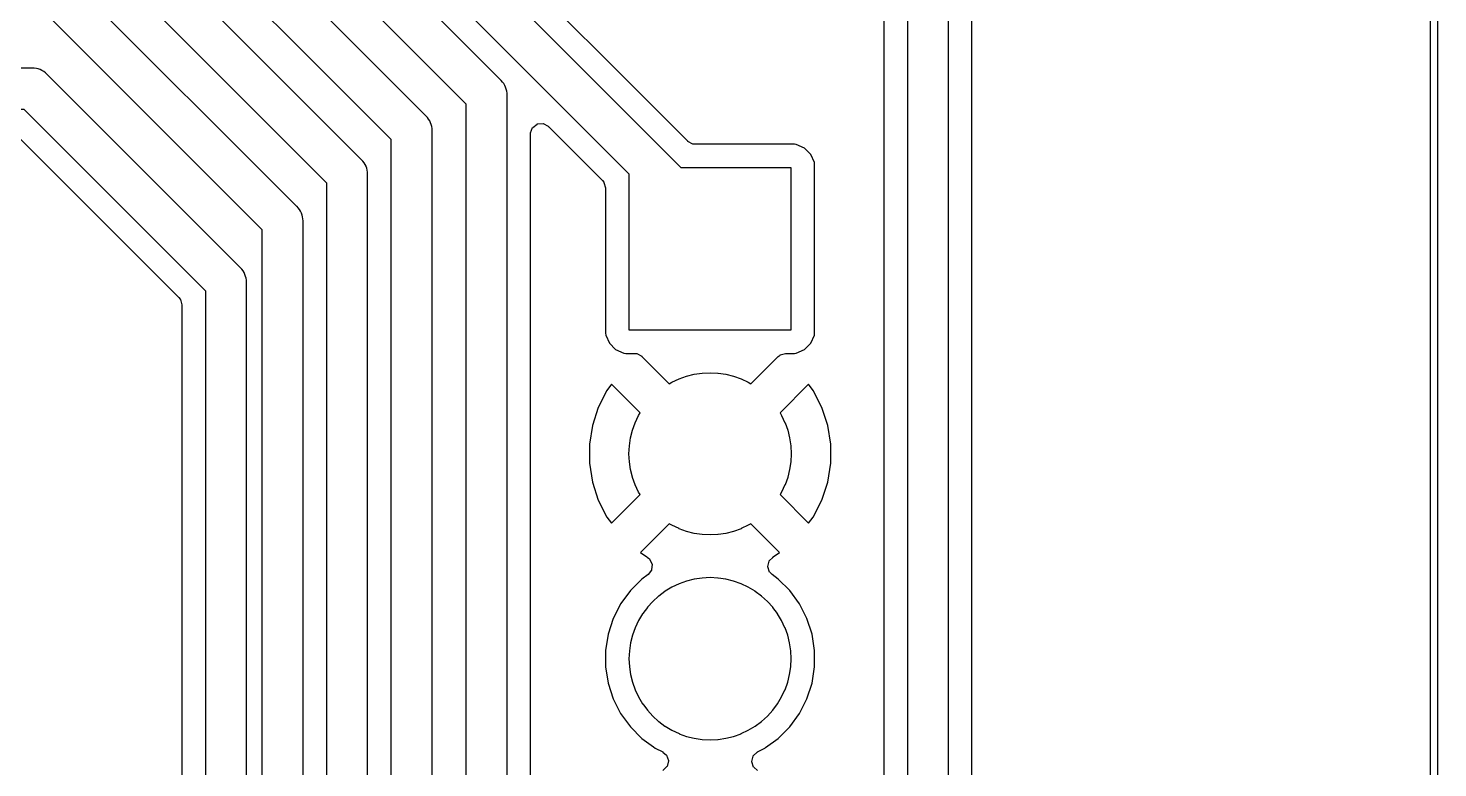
# Model space of a CAD drawing. Header units: metres. Extents: x 92.3 to 181.5, y -134.8 to -50.6.
# Drawn here: x 164 to 181.47, y -78.92 to -69.75 of the extents above; entities that cross this region are included whole.
import ezdxf

# ---------------------------------------------------------------- set-up
doc = ezdxf.new("R2010")
doc.units = ezdxf.units.M

msp = doc.modelspace()

# ---------------------------------------------------------------- linework, layer by layer
for points in [[(181.379, -134.55), (181.379, -50.8)], [(181.469, -134.674), (181.469, -50.676)], [(175.696, -113.772), (175.696, -63.578)], [(174.895, -63.756), (174.895, -113.594)], [(175.405, -113.7), (175.405, -63.65)], [(174.604, -63.929), (174.604, -113.421)], [(170.226, -83.951), (170.226, -71.058), (170.226, -71.058), (170.226, -71.049), (170.226, -71.049), (170.226, -71.049), (170.226, -71.049), (170.226, -71.049), (170.226, -71.049), (170.226, -71.049), (170.226, -71.049), (170.226, -71.048), (170.226, -71.048), (170.226, -71.048), (170.226, -71.048), (170.226, -71.048), (170.226, -71.048), (170.251, -70.982), (170.251, -70.982), (170.251, -70.982), (170.251, -70.982), (170.251, -70.982), (170.251, -70.982), (170.251, -70.982), (170.251, -70.982), (170.251, -70.981), (170.251, -70.981), (170.251, -70.981), (170.251, -70.981), (170.251, -70.981), (170.251, -70.981), (170.251, -70.981), (170.252, -70.981), (170.252, -70.981), (170.252, -70.981), (170.252, -70.98), (170.252, -70.98), (170.252, -70.98), (170.252, -70.98), (170.252, -70.98), (170.252, -70.98), (170.308, -70.938), (170.308, -70.938), (170.308, -70.938), (170.308, -70.938), (170.309, -70.938), (170.309, -70.938), (170.309, -70.938), (170.309, -70.938), (170.309, -70.938), (170.309, -70.938), (170.309, -70.938), (170.309, -70.938), (170.309, -70.937), (170.31, -70.937), (170.31, -70.937), (170.31, -70.937), (170.31, -70.937), (170.31, -70.937), (170.31, -70.937), (170.31, -70.937), (170.31, -70.937), (170.311, -70.937), (170.311, -70.937), (170.311, -70.937), (170.381, -70.932), (170.381, -70.932), (170.381, -70.932), (170.381, -70.932), (170.381, -70.932), (170.381, -70.932), (170.381, -70.932), (170.381, -70.932), (170.381, -70.932), (170.382, -70.932), (170.382, -70.932), (170.382, -70.932), (170.382, -70.932), (170.382, -70.932), (170.382, -70.932), (170.382, -70.932), (170.382, -70.932), (170.383, -70.933), (170.383, -70.933), (170.383, -70.933), (170.383, -70.933), (170.383, -70.933), (170.383, -70.933), (170.383, -70.933), (170.445, -70.966), (170.445, -70.966), (170.445, -70.966), (170.445, -70.966), (170.445, -70.967), (170.445, -70.967), (170.445, -70.967), (170.445, -70.967), (170.445, -70.967), (170.445, -70.967), (170.446, -70.967), (170.446, -70.967), (170.446, -70.967), (171.117, -71.638), (171.117, -71.638), (171.117, -71.638), (171.117, -71.638), (171.117, -71.639), (171.134, -71.659), (171.134, -71.659), (171.134, -71.659), (171.134, -71.66), (171.134, -71.66), (171.134, -71.66), (171.134, -71.66), (171.134, -71.66), (171.134, -71.66), (171.134, -71.66), (171.134, -71.66), (171.134, -71.66), (171.134, -71.66), (171.134, -71.661), (171.135, -71.661), (171.135, -71.661), (171.135, -71.661), (171.154, -71.728), (171.154, -71.728), (171.154, -71.728), (171.154, -71.728), (171.154, -71.728), (171.154, -71.729), (171.154, -71.729), (171.154, -71.729), (171.154, -71.729), (171.154, -71.729), (171.154, -71.729), (171.154, -71.729), (171.154, -71.729), (171.154, -73.53), (171.157, -73.554), (171.202, -73.655), (171.28, -73.733), (171.381, -73.778), (171.405, -73.781), (171.513, -73.781), (171.513, -73.781), (171.513, -73.781), (171.513, -73.781), (171.513, -73.781), (171.54, -73.783), (171.54, -73.783), (171.54, -73.783), (171.54, -73.783), (171.54, -73.783), (171.54, -73.783), (171.54, -73.783), (171.54, -73.784), (171.541, -73.784), (171.541, -73.784), (171.541, -73.784), (171.541, -73.784), (171.541, -73.784), (171.541, -73.784), (171.541, -73.784), (171.541, -73.784), (171.541, -73.784), (171.603, -73.817), (171.603, -73.817), (171.603, -73.818), (171.603, -73.818), (171.603, -73.818), (171.603, -73.818), (171.603, -73.818), (171.603, -73.818), (171.604, -73.818), (171.604, -73.818), (171.604, -73.818), (171.604, -73.818), (171.604, -73.818), (171.944, -74.158), (171.976, -74.139), (171.976, -74.139), (171.976, -74.139), (171.976, -74.139), (171.976, -74.139), (172.065, -74.097), (172.065, -74.097), (172.065, -74.097), (172.066, -74.096), (172.066, -74.096), (172.158, -74.063), (172.158, -74.063), (172.158, -74.063), (172.158, -74.063), (172.159, -74.063), (172.254, -74.039), (172.254, -74.039), (172.254, -74.039), (172.254, -74.039), (172.254, -74.039), (172.351, -74.025), (172.351, -74.025), (172.351, -74.025), (172.352, -74.025), (172.352, -74.025), (172.45, -74.02), (172.45, -74.02), (172.45, -74.02), (172.45, -74.02), (172.45, -74.02), (172.548, -74.025), (172.548, -74.025), (172.549, -74.025), (172.549, -74.025), (172.549, -74.025), (172.646, -74.039), (172.646, -74.039), (172.646, -74.039), (172.646, -74.039), (172.646, -74.039), (172.741, -74.063), (172.742, -74.063), (172.742, -74.063), (172.742, -74.063), (172.742, -74.063), (172.834, -74.096), (172.834, -74.096), (172.835, -74.097), (172.835, -74.097), (172.835, -74.097), (172.924, -74.139), (172.924, -74.139), (172.924, -74.139), (172.924, -74.139), (172.924, -74.139), (172.956, -74.158), (173.296, -73.818), (173.296, -73.818), (173.296, -73.818), (173.296, -73.818), (173.296, -73.818), (173.317, -73.801), (173.317, -73.801), (173.317, -73.801), (173.317, -73.801), (173.318, -73.801), (173.318, -73.801), (173.318, -73.801), (173.318, -73.801), (173.318, -73.801), (173.318, -73.801), (173.318, -73.801), (173.318, -73.801), (173.318, -73.801), (173.319, -73.801), (173.319, -73.8), (173.319, -73.8), (173.319, -73.8), (173.386, -73.781), (173.386, -73.781), (173.386, -73.781), (173.386, -73.781), (173.386, -73.781), (173.386, -73.781), (173.387, -73.781), (173.387, -73.781), (173.387, -73.781), (173.387, -73.781), (173.387, -73.781), (173.387, -73.781), (173.387, -73.781), (173.495, -73.781), (173.519, -73.778), (173.62, -73.733), (173.698, -73.655), (173.743, -73.554), (173.746, -73.53), (173.746, -71.44), (173.743, -71.416), (173.698, -71.315), (173.62, -71.237), (173.519, -71.192), (173.495, -71.189), (172.264, -71.189), (172.264, -71.189), (172.264, -71.189), (172.264, -71.189), (172.264, -71.189), (172.237, -71.187), (172.237, -71.187), (172.237, -71.187), (172.237, -71.187), (172.237, -71.187), (172.237, -71.187), (172.237, -71.187), (172.237, -71.186), (172.237, -71.186), (172.236, -71.186), (172.236, -71.186), (172.236, -71.186), (172.236, -71.186), (172.236, -71.186), (172.236, -71.186), (172.236, -71.186), (172.236, -71.186), (172.174, -71.153), (172.174, -71.153), (172.174, -71.152), (172.174, -71.152), (172.174, -71.152), (172.174, -71.152), (172.174, -71.152), (172.174, -71.152), (172.174, -71.152), (172.173, -71.152), (172.173, -71.152), (172.173, -71.152), (172.173, -71.152), (167.111, -66.089)], [(166.67, -66.781), (171.445, -71.556), (171.445, -73.485), (171.445, -73.485), (171.445, -73.485), (171.445, -73.485), (171.445, -73.485), (171.445, -73.486), (171.445, -73.486), (171.445, -73.486), (171.445, -73.486), (171.445, -73.486), (171.445, -73.486), (171.445, -73.486), (171.445, -73.486), (171.445, -73.487), (171.445, -73.487), (171.445, -73.487), (171.445, -73.487), (171.445, -73.487), (171.445, -73.487), (171.446, -73.487), (171.446, -73.487), (171.446, -73.487), (171.446, -73.488), (171.446, -73.488), (171.446, -73.488), (171.446, -73.488), (171.446, -73.488), (171.446, -73.488), (171.446, -73.488), (171.446, -73.488), (171.446, -73.488), (171.446, -73.488), (171.446, -73.489), (171.447, -73.489), (171.447, -73.489), (171.447, -73.489), (171.447, -73.489), (171.447, -73.489), (171.447, -73.489), (171.447, -73.489), (171.447, -73.489), (171.447, -73.489), (171.447, -73.489), (171.448, -73.489), (171.448, -73.489), (171.448, -73.489), (171.448, -73.49), (171.448, -73.49), (171.448, -73.49), (171.448, -73.49), (171.448, -73.49), (171.448, -73.49), (171.449, -73.49), (171.449, -73.49), (171.449, -73.49), (171.449, -73.49), (171.449, -73.49), (171.449, -73.49), (171.449, -73.49), (171.449, -73.49), (171.45, -73.49), (171.45, -73.49), (171.45, -73.49), (171.45, -73.49), (171.45, -73.49), (173.45, -73.49), (173.45, -73.49), (173.45, -73.49), (173.45, -73.49), (173.45, -73.49), (173.451, -73.49), (173.451, -73.49), (173.451, -73.49), (173.451, -73.49), (173.451, -73.49), (173.451, -73.49), (173.451, -73.49), (173.451, -73.49), (173.452, -73.49), (173.452, -73.49), (173.452, -73.49), (173.452, -73.49), (173.452, -73.49), (173.452, -73.49), (173.452, -73.489), (173.452, -73.489), (173.452, -73.489), (173.453, -73.489), (173.453, -73.489), (173.453, -73.489), (173.453, -73.489), (173.453, -73.489), (173.453, -73.489), (173.453, -73.489), (173.453, -73.489), (173.453, -73.489), (173.453, -73.489), (173.454, -73.489), (173.454, -73.488), (173.454, -73.488), (173.454, -73.488), (173.454, -73.488), (173.454, -73.488), (173.454, -73.488), (173.454, -73.488), (173.454, -73.488), (173.454, -73.488), (173.454, -73.488), (173.454, -73.487), (173.454, -73.487), (173.454, -73.487), (173.455, -73.487), (173.455, -73.487), (173.455, -73.487), (173.455, -73.487), (173.455, -73.487), (173.455, -73.487), (173.455, -73.486), (173.455, -73.486), (173.455, -73.486), (173.455, -73.486), (173.455, -73.486), (173.455, -73.486), (173.455, -73.486), (173.455, -73.486), (173.455, -73.485), (173.455, -73.485), (173.455, -73.485), (173.455, -73.485), (173.455, -73.485), (173.455, -71.485), (173.455, -71.485), (173.455, -71.485), (173.455, -71.485), (173.455, -71.485), (173.455, -71.484), (173.455, -71.484), (173.455, -71.484), (173.455, -71.484), (173.455, -71.484), (173.455, -71.484), (173.455, -71.484), (173.455, -71.484), (173.455, -71.483), (173.455, -71.483), (173.455, -71.483), (173.455, -71.483), (173.455, -71.483), (173.455, -71.483), (173.454, -71.483), (173.454, -71.483), (173.454, -71.483), (173.454, -71.482), (173.454, -71.482), (173.454, -71.482), (173.454, -71.482), (173.454, -71.482), (173.454, -71.482), (173.454, -71.482), (173.454, -71.482), (173.454, -71.482), (173.454, -71.482), (173.454, -71.481), (173.453, -71.481), (173.453, -71.481), (173.453, -71.481), (173.453, -71.481), (173.453, -71.481), (173.453, -71.481), (173.453, -71.481), (173.453, -71.481), (173.453, -71.481), (173.453, -71.481), (173.452, -71.481), (173.452, -71.481), (173.452, -71.481), (173.452, -71.48), (173.452, -71.48), (173.452, -71.48), (173.452, -71.48), (173.452, -71.48), (173.452, -71.48), (173.451, -71.48), (173.451, -71.48), (173.451, -71.48), (173.451, -71.48), (173.451, -71.48), (173.451, -71.48), (173.451, -71.48), (173.451, -71.48), (173.45, -71.48), (173.45, -71.48), (173.45, -71.48), (173.45, -71.48), (173.45, -71.48), (172.091, -71.48), (166.956, -66.346)], [(169.935, -84.124), (169.935, -70.58), (169.935, -70.58), (169.935, -70.58), (169.934, -70.555), (169.934, -70.555), (169.934, -70.555), (169.934, -70.555), (169.934, -70.555), (169.93, -70.53), (169.93, -70.53), (169.93, -70.53), (169.93, -70.53), (169.93, -70.53), (169.924, -70.506), (169.924, -70.506), (169.924, -70.506), (169.924, -70.506), (169.924, -70.506), (169.916, -70.483), (169.916, -70.482), (169.916, -70.482), (169.916, -70.482), (169.916, -70.482), (169.905, -70.46), (169.905, -70.46), (169.905, -70.46), (169.905, -70.46), (169.905, -70.46), (169.892, -70.438), (169.892, -70.438), (169.892, -70.438), (169.892, -70.438), (169.892, -70.438), (169.892, -70.438), (169.892, -70.438), (169.892, -70.438), (169.892, -70.438), (169.877, -70.418), (169.877, -70.418), (169.877, -70.418), (169.877, -70.418), (169.877, -70.418), (169.861, -70.4), (169.86, -70.4), (169.86, -70.4), (166.58, -67.12)], [(166.294, -67.555), (169.425, -70.686), (169.425, -84.23)], [(169.005, -85.603), (169.005, -71.02), (169.005, -71.02), (169.005, -71.02), (169.004, -70.995), (169.004, -70.995), (169.004, -70.995), (169.004, -70.995), (169.004, -70.995), (169, -70.97), (169, -70.97), (169, -70.97), (169, -70.97), (169, -70.97), (168.994, -70.946), (168.994, -70.946), (168.994, -70.946), (168.994, -70.946), (168.994, -70.946), (168.986, -70.923), (168.986, -70.922), (168.986, -70.922), (168.986, -70.922), (168.986, -70.922), (168.975, -70.9), (168.975, -70.9), (168.975, -70.9), (168.975, -70.9), (168.975, -70.9), (168.962, -70.878), (168.962, -70.878), (168.962, -70.878), (168.962, -70.878), (168.962, -70.878), (168.962, -70.878), (168.962, -70.878), (168.962, -70.878), (168.962, -70.878), (168.947, -70.858), (168.947, -70.858), (168.947, -70.858), (168.947, -70.858), (168.947, -70.858), (168.931, -70.84), (168.93, -70.84), (168.93, -70.84), (165.91, -67.82)], [(165.624, -68.255), (168.495, -71.126), (168.495, -85.709)], [(168.205, -86.594), (168.205, -71.56), (168.205, -71.56), (168.205, -71.56), (168.204, -71.535), (168.204, -71.535), (168.204, -71.535), (168.204, -71.535), (168.204, -71.535), (168.2, -71.51), (168.2, -71.51), (168.2, -71.51), (168.2, -71.51), (168.2, -71.51), (168.194, -71.486), (168.194, -71.486), (168.194, -71.486), (168.194, -71.486), (168.194, -71.486), (168.186, -71.463), (168.186, -71.462), (168.186, -71.462), (168.186, -71.462), (168.186, -71.462), (168.175, -71.44), (168.175, -71.44), (168.175, -71.44), (168.175, -71.44), (168.175, -71.44), (168.162, -71.418), (168.162, -71.418), (168.162, -71.418), (168.162, -71.418), (168.162, -71.418), (168.162, -71.418), (168.162, -71.418), (168.162, -71.418), (168.162, -71.418), (168.147, -71.398), (168.147, -71.398), (168.147, -71.398), (168.147, -71.398), (168.147, -71.398), (168.131, -71.38), (168.13, -71.38), (168.13, -71.38), (165.27, -68.52)], [(164.984, -68.955), (167.695, -71.666), (167.695, -86.7)], [(167.405, -87.544), (167.405, -72.14), (167.405, -72.14), (167.405, -72.14), (167.404, -72.115), (167.404, -72.115), (167.404, -72.115), (167.404, -72.115), (167.404, -72.115), (167.4, -72.09), (167.4, -72.09), (167.4, -72.09), (167.4, -72.09), (167.4, -72.09), (167.394, -72.066), (167.394, -72.066), (167.394, -72.066), (167.394, -72.066), (167.394, -72.066), (167.386, -72.043), (167.386, -72.042), (167.386, -72.042), (167.386, -72.042), (167.386, -72.042), (167.375, -72.02), (167.375, -72.02), (167.375, -72.02), (167.375, -72.02), (167.375, -72.02), (167.362, -71.998), (167.362, -71.998), (167.362, -71.998), (167.362, -71.998), (167.362, -71.998), (167.362, -71.998), (167.362, -71.998), (167.362, -71.998), (167.362, -71.998), (167.347, -71.978), (167.347, -71.978), (167.347, -71.978), (167.347, -71.978), (167.347, -71.978), (167.331, -71.96), (167.33, -71.96), (167.33, -71.96), (164.59, -69.22)], [(164.304, -69.655), (166.895, -72.246), (166.895, -87.65)], [(166.705, -104.294), (166.705, -72.9), (166.705, -72.9), (166.705, -72.9), (166.704, -72.875), (166.704, -72.875), (166.704, -72.875), (166.704, -72.875), (166.704, -72.875), (166.7, -72.85), (166.7, -72.85), (166.7, -72.85), (166.7, -72.85), (166.7, -72.85), (166.694, -72.826), (166.694, -72.826), (166.694, -72.826), (166.694, -72.826), (166.694, -72.826), (166.686, -72.803), (166.686, -72.802), (166.686, -72.802), (166.686, -72.802), (166.686, -72.802), (166.675, -72.78), (166.675, -72.78), (166.675, -72.78), (166.675, -72.78), (166.675, -72.78), (166.662, -72.758), (166.662, -72.758), (166.662, -72.758), (166.662, -72.758), (166.662, -72.758), (166.647, -72.738), (166.647, -72.738), (166.647, -72.738), (166.647, -72.738), (166.647, -72.738), (166.631, -72.72), (166.63, -72.72), (166.63, -72.72), (164.23, -70.32), (164.23, -70.32), (164.23, -70.319), (164.212, -70.303), (164.212, -70.303), (164.212, -70.303), (164.212, -70.303), (164.212, -70.303), (164.192, -70.288), (164.192, -70.288), (164.192, -70.288), (164.192, -70.288), (164.192, -70.288), (164.17, -70.275), (164.17, -70.275), (164.17, -70.275), (164.17, -70.275), (164.17, -70.275), (164.148, -70.264), (164.148, -70.264), (164.148, -70.264), (164.148, -70.264), (164.147, -70.264), (164.124, -70.256), (164.124, -70.256), (164.124, -70.256), (164.124, -70.256), (164.124, -70.256), (164.1, -70.25), (164.1, -70.25), (164.1, -70.25), (164.1, -70.25), (164.1, -70.25), (164.075, -70.246), (164.075, -70.246), (164.075, -70.246), (164.075, -70.246), (164.075, -70.246), (164.05, -70.245), (164.05, -70.245), (164.05, -70.245), (147.35, -70.245)], [(147.456, -70.755), (163.944, -70.755), (166.195, -73.006), (166.195, -104.4)], [(163.862, -71.083), (165.867, -73.088), (165.867, -73.088), (165.867, -73.088), (165.867, -73.088), (165.867, -73.089), (165.884, -73.109), (165.884, -73.109), (165.884, -73.109), (165.884, -73.11), (165.884, -73.11), (165.884, -73.11), (165.884, -73.11), (165.884, -73.11), (165.884, -73.11), (165.884, -73.11), (165.884, -73.11), (165.884, -73.11), (165.884, -73.11), (165.884, -73.111), (165.885, -73.111), (165.885, -73.111), (165.885, -73.111), (165.904, -73.178), (165.904, -73.178), (165.904, -73.178), (165.904, -73.178), (165.904, -73.178), (165.904, -73.179), (165.904, -73.179), (165.904, -73.179), (165.904, -73.179), (165.904, -73.179), (165.904, -73.179), (165.904, -73.179), (165.904, -73.179), (165.904, -104.472)], [(171.228, -75.886), (171.583, -75.531), (171.564, -75.499), (171.564, -75.499), (171.564, -75.499), (171.564, -75.499), (171.564, -75.499), (171.522, -75.41), (171.522, -75.41), (171.522, -75.41), (171.521, -75.409), (171.521, -75.409), (171.521, -75.409), (171.488, -75.317), (171.488, -75.317), (171.488, -75.317), (171.488, -75.317), (171.488, -75.316), (171.464, -75.221), (171.464, -75.221), (171.464, -75.221), (171.464, -75.221), (171.464, -75.221), (171.45, -75.124), (171.45, -75.124), (171.45, -75.124), (171.45, -75.123), (171.45, -75.123), (171.445, -75.025), (171.445, -75.025), (171.445, -75.025), (171.445, -75.025), (171.445, -75.025), (171.45, -74.927), (171.45, -74.927), (171.45, -74.926), (171.45, -74.926), (171.45, -74.926), (171.464, -74.829), (171.464, -74.829), (171.464, -74.829), (171.464, -74.829), (171.464, -74.829), (171.488, -74.734), (171.488, -74.733), (171.488, -74.733), (171.488, -74.733), (171.488, -74.733), (171.521, -74.641), (171.521, -74.641), (171.522, -74.64), (171.522, -74.64), (171.522, -74.64), (171.564, -74.551), (171.564, -74.551), (171.564, -74.551), (171.564, -74.551), (171.564, -74.551), (171.583, -74.519), (171.228, -74.164), (171.171, -74.241), (171.065, -74.451), (170.992, -74.675), (170.955, -74.907), (170.955, -75.143), (170.992, -75.375), (171.065, -75.599), (171.171, -75.809), (171.228, -75.886)], [(173.412, -75.317), (173.412, -75.317), (173.379, -75.409), (173.379, -75.409), (173.378, -75.41), (173.378, -75.41), (173.378, -75.41), (173.336, -75.499), (173.336, -75.499), (173.336, -75.499), (173.336, -75.499), (173.336, -75.499), (173.317, -75.531), (173.672, -75.886), (173.729, -75.809), (173.835, -75.599), (173.908, -75.375), (173.945, -75.143), (173.945, -74.907), (173.908, -74.675), (173.835, -74.451), (173.729, -74.241), (173.672, -74.164), (173.317, -74.519), (173.336, -74.551), (173.336, -74.551), (173.336, -74.551), (173.336, -74.551), (173.336, -74.551), (173.378, -74.64), (173.378, -74.64), (173.378, -74.64), (173.379, -74.641), (173.379, -74.641), (173.412, -74.733), (173.412, -74.733), (173.412, -74.733), (173.412, -74.733), (173.412, -74.734), (173.436, -74.829), (173.436, -74.829), (173.436, -74.829), (173.436, -74.829), (173.436, -74.829), (173.45, -74.926), (173.45, -74.926), (173.45, -74.926), (173.45, -74.927), (173.45, -74.927), (173.455, -75.025), (173.455, -75.025), (173.455, -75.025), (173.455, -75.025), (173.455, -75.025), (173.45, -75.123), (173.45, -75.123), (173.45, -75.124), (173.45, -75.124), (173.45, -75.124), (173.436, -75.221), (173.436, -75.221), (173.436, -75.221), (173.436, -75.221), (173.436, -75.221), (173.412, -75.316), (173.412, -75.317), (173.412, -75.317), (173.412, -75.317), (173.412, -75.317), (173.412, -75.317)], [(173.036, -78.949), (172.991, -78.91), (172.991, -78.91), (172.99, -78.91), (172.99, -78.91), (172.99, -78.91), (172.99, -78.91), (172.99, -78.91), (172.99, -78.91), (172.99, -78.91), (172.99, -78.909), (172.99, -78.909), (172.99, -78.909), (172.99, -78.909), (172.99, -78.909), (172.99, -78.909), (172.989, -78.909), (172.989, -78.909), (172.989, -78.909), (172.989, -78.909), (172.989, -78.908), (172.989, -78.908), (172.989, -78.908), (172.989, -78.908), (172.967, -78.842), (172.967, -78.842), (172.967, -78.842), (172.966, -78.842), (172.966, -78.841), (172.966, -78.841), (172.966, -78.841), (172.966, -78.841), (172.966, -78.841), (172.966, -78.841), (172.966, -78.841), (172.966, -78.841), (172.966, -78.84), (172.966, -78.84), (172.966, -78.84), (172.966, -78.84), (172.966, -78.84), (172.966, -78.84), (172.966, -78.84), (172.966, -78.84), (172.966, -78.839), (172.966, -78.839), (172.966, -78.839), (172.966, -78.839), (172.983, -78.771), (172.983, -78.771), (172.983, -78.771), (172.983, -78.771), (172.983, -78.771), (172.983, -78.771), (172.984, -78.771), (172.984, -78.77), (172.984, -78.77), (172.984, -78.77), (172.984, -78.77), (172.984, -78.77), (172.984, -78.77), (172.984, -78.77), (172.984, -78.77), (172.984, -78.77), (172.984, -78.77), (172.984, -78.769), (172.984, -78.769), (172.984, -78.769), (172.984, -78.769), (172.985, -78.769), (172.985, -78.769), (172.985, -78.769), (173.035, -78.721), (173.036, -78.721), (173.036, -78.721), (173.036, -78.721), (173.036, -78.721), (173.036, -78.72), (173.036, -78.72), (173.036, -78.72), (173.036, -78.72), (173.036, -78.72), (173.036, -78.72), (173.037, -78.72), (173.037, -78.72), (173.038, -78.719), (173.129, -78.673), (173.139, -78.666), (173.294, -78.553), (173.438, -78.409), (173.558, -78.244), (173.651, -78.062), (173.714, -77.868), (173.746, -77.667), (173.746, -77.463), (173.714, -77.262), (173.651, -77.068), (173.558, -76.886), (173.438, -76.721), (173.294, -76.577), (173.218, -76.522), (173.218, -76.522), (173.218, -76.522), (173.218, -76.522), (173.218, -76.522), (173.218, -76.522), (173.218, -76.521), (173.218, -76.521), (173.189, -76.492), (173.189, -76.492), (173.189, -76.492), (173.189, -76.492), (173.189, -76.492), (173.189, -76.492), (173.189, -76.492), (173.189, -76.492), (173.189, -76.492), (173.189, -76.492), (173.188, -76.491), (173.188, -76.491), (173.188, -76.491), (173.188, -76.491), (173.188, -76.491), (173.188, -76.491), (173.188, -76.491), (173.188, -76.491), (173.188, -76.491), (173.166, -76.424), (173.166, -76.424), (173.165, -76.424), (173.165, -76.424), (173.165, -76.424), (173.165, -76.424), (173.165, -76.424), (173.165, -76.424), (173.165, -76.423), (173.165, -76.423), (173.165, -76.423), (173.165, -76.423), (173.165, -76.423), (173.165, -76.423), (173.165, -76.423), (173.165, -76.423), (173.165, -76.422), (173.165, -76.422), (173.165, -76.422), (173.165, -76.422), (173.165, -76.422), (173.165, -76.422), (173.165, -76.422), (173.165, -76.422), (173.182, -76.354), (173.182, -76.354), (173.182, -76.354), (173.182, -76.353), (173.182, -76.353), (173.182, -76.353), (173.182, -76.353), (173.182, -76.353), (173.183, -76.353), (173.183, -76.353), (173.183, -76.353), (173.183, -76.353), (173.183, -76.352), (173.183, -76.352), (173.183, -76.352), (173.183, -76.352), (173.183, -76.352), (173.183, -76.352), (173.183, -76.352), (173.183, -76.352), (173.183, -76.352), (173.183, -76.352), (173.184, -76.351), (173.184, -76.351), (173.227, -76.31), (173.227, -76.31), (173.227, -76.31), (173.227, -76.31), (173.227, -76.31), (173.227, -76.31), (173.227, -76.31), (173.227, -76.31), (173.227, -76.31), (173.227, -76.309), (173.227, -76.309), (173.227, -76.309), (173.227, -76.309), (173.227, -76.309), (173.227, -76.309), (173.227, -76.309), (173.227, -76.309), (173.227, -76.308), (173.227, -76.308), (173.228, -76.308), (173.228, -76.308), (173.228, -76.308), (173.228, -76.308), (173.228, -76.308), (173.228, -76.308), (173.228, -76.308), (173.228, -76.308), (173.228, -76.307), (173.228, -76.307), (173.228, -76.307), (173.228, -76.307), (173.228, -76.307), (173.228, -76.307), (173.229, -76.307), (173.229, -76.307), (173.229, -76.307), (173.229, -76.307), (173.229, -76.307), (173.229, -76.306), (173.229, -76.306), (173.229, -76.306), (173.229, -76.306), (173.229, -76.306), (173.233, -76.304), (173.311, -76.247), (172.956, -75.892), (172.924, -75.911), (172.924, -75.911), (172.924, -75.911), (172.924, -75.911), (172.924, -75.911), (172.835, -75.953), (172.835, -75.953), (172.835, -75.953), (172.834, -75.954), (172.834, -75.954), (172.834, -75.954), (172.742, -75.987), (172.742, -75.987), (172.742, -75.987), (172.742, -75.987), (172.741, -75.987), (172.646, -76.011), (172.646, -76.011), (172.646, -76.011), (172.646, -76.011), (172.646, -76.011), (172.549, -76.025), (172.549, -76.025), (172.549, -76.025), (172.548, -76.025), (172.548, -76.025), (172.45, -76.03), (172.45, -76.03), (172.45, -76.03), (172.45, -76.03), (172.45, -76.03), (172.352, -76.025), (172.352, -76.025), (172.351, -76.025), (172.351, -76.025), (172.351, -76.025), (172.254, -76.011), (172.254, -76.011), (172.254, -76.011), (172.254, -76.011), (172.254, -76.011), (172.159, -75.987), (172.158, -75.987), (172.158, -75.987), (172.158, -75.987), (172.158, -75.987), (172.158, -75.987), (172.158, -75.987), (172.066, -75.954), (172.066, -75.954), (172.065, -75.953), (172.065, -75.953), (172.065, -75.953), (171.976, -75.911), (171.976, -75.911), (171.976, -75.911), (171.976, -75.911), (171.976, -75.911), (171.944, -75.892), (171.589, -76.247), (171.667, -76.304), (171.671, -76.306), (171.671, -76.306), (171.671, -76.306), (171.671, -76.306), (171.671, -76.306), (171.671, -76.307), (171.671, -76.307), (171.671, -76.307), (171.671, -76.307), (171.671, -76.307), (171.672, -76.307), (171.672, -76.307), (171.672, -76.307), (171.672, -76.307), (171.672, -76.307), (171.672, -76.307), (171.672, -76.308), (171.672, -76.308), (171.672, -76.308), (171.672, -76.308), (171.672, -76.308), (171.672, -76.308), (171.672, -76.308), (171.672, -76.308), (171.673, -76.308), (171.673, -76.308), (171.673, -76.309), (171.698, -76.327), (171.698, -76.327), (171.698, -76.327), (171.698, -76.327), (171.698, -76.327), (171.698, -76.327), (171.698, -76.328), (171.698, -76.328), (171.698, -76.328), (171.699, -76.328), (171.699, -76.328), (171.699, -76.328), (171.699, -76.328), (171.699, -76.328), (171.699, -76.328), (171.699, -76.328), (171.699, -76.329), (171.699, -76.329), (171.699, -76.329), (171.732, -76.391), (171.732, -76.391), (171.732, -76.391), (171.732, -76.391), (171.732, -76.391), (171.732, -76.391), (171.732, -76.391), (171.732, -76.391), (171.732, -76.391), (171.732, -76.392), (171.732, -76.392), (171.732, -76.392), (171.732, -76.392), (171.732, -76.392), (171.732, -76.392), (171.732, -76.392), (171.732, -76.392), (171.732, -76.393), (171.732, -76.393), (171.732, -76.393), (171.732, -76.393), (171.732, -76.393), (171.732, -76.393), (171.732, -76.393), (171.726, -76.463), (171.726, -76.463), (171.726, -76.463), (171.726, -76.463), (171.726, -76.463), (171.726, -76.464), (171.726, -76.464), (171.726, -76.464), (171.726, -76.464), (171.726, -76.464), (171.726, -76.464), (171.726, -76.464), (171.726, -76.464), (171.726, -76.465), (171.726, -76.465), (171.726, -76.465), (171.726, -76.465), (171.726, -76.465), (171.726, -76.465), (171.726, -76.465), (171.726, -76.465), (171.725, -76.465), (171.725, -76.465), (171.725, -76.466), (171.683, -76.521), (171.683, -76.521), (171.683, -76.521), (171.682, -76.521), (171.682, -76.521), (171.682, -76.521), (171.682, -76.521), (171.682, -76.522), (171.682, -76.522), (171.682, -76.522), (171.682, -76.522), (171.682, -76.522), (171.682, -76.522), (171.606, -76.577), (171.462, -76.721), (171.393, -76.816), (171.342, -76.886), (171.321, -76.928), (171.249, -77.068), (171.186, -77.262), (171.154, -77.463), (171.154, -77.667), (171.186, -77.868), (171.249, -78.062), (171.342, -78.244), (171.402, -78.327), (171.462, -78.409), (171.606, -78.553), (171.75, -78.658), (171.771, -78.673), (171.863, -78.72), (171.863, -78.72), (171.864, -78.72), (171.864, -78.72), (171.864, -78.72), (171.864, -78.72), (171.864, -78.72), (171.864, -78.721), (171.864, -78.721), (171.864, -78.721), (171.864, -78.721), (171.909, -78.76), (171.909, -78.76), (171.91, -78.76), (171.91, -78.76), (171.91, -78.76), (171.91, -78.76), (171.91, -78.76), (171.91, -78.76), (171.91, -78.76), (171.91, -78.761), (171.91, -78.761), (171.91, -78.761), (171.91, -78.761), (171.91, -78.761), (171.91, -78.761), (171.911, -78.761), (171.911, -78.761), (171.911, -78.761), (171.911, -78.761), (171.911, -78.762), (171.911, -78.762), (171.911, -78.762), (171.911, -78.762), (171.933, -78.828), (171.933, -78.828), (171.933, -78.828), (171.934, -78.828), (171.934, -78.829), (171.934, -78.829), (171.934, -78.829), (171.934, -78.829), (171.934, -78.829), (171.934, -78.829), (171.934, -78.829), (171.934, -78.829), (171.934, -78.83), (171.934, -78.83), (171.934, -78.83), (171.934, -78.83), (171.934, -78.83), (171.934, -78.83), (171.934, -78.83), (171.934, -78.83), (171.934, -78.831), (171.934, -78.831), (171.934, -78.831), (171.934, -78.831), (171.917, -78.899), (171.917, -78.899), (171.917, -78.899), (171.917, -78.899), (171.917, -78.899), (171.917, -78.899), (171.916, -78.899), (171.916, -78.9), (171.916, -78.9), (171.916, -78.9), (171.916, -78.9), (171.916, -78.9), (171.916, -78.9), (171.916, -78.9), (171.916, -78.9), (171.916, -78.9), (171.916, -78.9), (171.916, -78.901), (171.916, -78.901), (171.916, -78.901), (171.916, -78.901), (171.915, -78.901), (171.915, -78.901), (171.915, -78.901), (171.865, -78.949)], [(171.521, -77.949), (171.521, -77.949), (171.522, -77.95), (171.522, -77.95), (171.522, -77.95), (171.564, -78.039), (171.564, -78.039), (171.564, -78.039), (171.564, -78.039), (171.564, -78.039), (171.614, -78.123), (171.614, -78.123), (171.614, -78.123), (171.614, -78.123), (171.615, -78.124), (171.673, -78.202), (171.673, -78.202), (171.673, -78.203), (171.673, -78.203), (171.673, -78.203), (171.739, -78.275), (171.739, -78.276), (171.739, -78.276), (171.739, -78.276), (171.74, -78.276), (171.812, -78.342), (171.812, -78.342), (171.812, -78.342), (171.813, -78.342), (171.813, -78.342), (171.891, -78.4), (171.892, -78.401), (171.892, -78.401), (171.892, -78.401), (171.892, -78.401), (171.976, -78.451), (171.976, -78.451), (171.976, -78.451), (171.976, -78.451), (171.976, -78.451), (172.065, -78.493), (172.065, -78.493), (172.065, -78.493), (172.066, -78.494), (172.066, -78.494), (172.158, -78.527), (172.158, -78.527), (172.158, -78.527), (172.158, -78.527), (172.158, -78.527), (172.158, -78.527), (172.159, -78.527), (172.254, -78.551), (172.254, -78.551), (172.254, -78.551), (172.254, -78.551), (172.254, -78.551), (172.351, -78.565), (172.351, -78.565), (172.351, -78.565), (172.352, -78.565), (172.352, -78.565), (172.45, -78.57), (172.45, -78.57), (172.45, -78.57), (172.45, -78.57), (172.45, -78.57), (172.548, -78.565), (172.548, -78.565), (172.549, -78.565), (172.549, -78.565), (172.549, -78.565), (172.646, -78.551), (172.646, -78.551), (172.646, -78.551), (172.646, -78.551), (172.646, -78.551), (172.741, -78.527), (172.742, -78.527), (172.742, -78.527), (172.742, -78.527), (172.742, -78.527), (172.834, -78.494), (172.834, -78.494), (172.834, -78.494), (172.835, -78.493), (172.835, -78.493), (172.835, -78.493), (172.924, -78.451), (172.924, -78.451), (172.924, -78.451), (172.924, -78.451), (172.924, -78.451), (173.008, -78.401), (173.008, -78.401), (173.008, -78.401), (173.008, -78.401), (173.009, -78.4), (173.087, -78.342), (173.087, -78.342), (173.088, -78.342), (173.088, -78.342), (173.088, -78.342), (173.16, -78.276), (173.161, -78.276), (173.161, -78.276), (173.161, -78.276), (173.161, -78.275), (173.227, -78.203), (173.227, -78.203), (173.227, -78.203), (173.227, -78.202), (173.227, -78.202), (173.285, -78.124), (173.286, -78.123), (173.286, -78.123), (173.286, -78.123), (173.286, -78.123), (173.336, -78.039), (173.336, -78.039), (173.336, -78.039), (173.336, -78.039), (173.336, -78.039), (173.378, -77.95), (173.378, -77.95), (173.378, -77.95), (173.379, -77.949), (173.379, -77.949), (173.412, -77.857), (173.412, -77.857), (173.412, -77.857), (173.412, -77.857), (173.412, -77.857), (173.412, -77.857), (173.412, -77.856), (173.436, -77.761), (173.436, -77.761), (173.436, -77.761), (173.436, -77.761), (173.436, -77.761), (173.45, -77.664), (173.45, -77.664), (173.45, -77.664), (173.45, -77.663), (173.45, -77.663), (173.455, -77.565), (173.455, -77.565), (173.455, -77.565), (173.455, -77.565), (173.455, -77.565), (173.45, -77.467), (173.45, -77.467), (173.45, -77.466), (173.45, -77.466), (173.45, -77.466), (173.436, -77.369), (173.436, -77.369), (173.436, -77.369), (173.436, -77.369), (173.436, -77.369), (173.412, -77.274), (173.412, -77.273), (173.412, -77.273), (173.412, -77.273), (173.412, -77.273), (173.379, -77.181), (173.379, -77.181), (173.378, -77.18), (173.378, -77.18), (173.378, -77.18), (173.336, -77.091), (173.336, -77.091), (173.336, -77.091), (173.336, -77.091), (173.336, -77.091), (173.286, -77.007), (173.286, -77.007), (173.286, -77.007), (173.286, -77.007), (173.285, -77.006), (173.227, -76.928), (173.227, -76.928), (173.227, -76.927), (173.227, -76.927), (173.227, -76.927), (173.161, -76.855), (173.161, -76.854), (173.161, -76.854), (173.161, -76.854), (173.16, -76.854), (173.088, -76.788), (173.088, -76.788), (173.088, -76.788), (173.087, -76.788), (173.087, -76.788), (173.009, -76.73), (173.008, -76.729), (173.008, -76.729), (173.008, -76.729), (173.008, -76.729), (172.924, -76.679), (172.924, -76.679), (172.924, -76.679), (172.924, -76.679), (172.924, -76.679), (172.835, -76.637), (172.835, -76.637), (172.835, -76.637), (172.834, -76.636), (172.834, -76.636), (172.742, -76.603), (172.742, -76.603), (172.742, -76.603), (172.742, -76.603), (172.742, -76.603), (172.742, -76.603), (172.741, -76.603), (172.646, -76.579), (172.646, -76.579), (172.646, -76.579), (172.646, -76.579), (172.646, -76.579), (172.549, -76.565), (172.549, -76.565), (172.549, -76.565), (172.548, -76.565), (172.548, -76.565), (172.45, -76.56), (172.45, -76.56), (172.45, -76.56), (172.45, -76.56), (172.45, -76.56), (172.352, -76.565), (172.352, -76.565), (172.351, -76.565), (172.351, -76.565), (172.351, -76.565), (172.254, -76.579), (172.254, -76.579), (172.254, -76.579), (172.254, -76.579), (172.254, -76.579), (172.159, -76.603), (172.158, -76.603), (172.158, -76.603), (172.158, -76.603), (172.158, -76.603), (172.066, -76.636), (172.066, -76.636), (172.065, -76.637), (172.065, -76.637), (172.065, -76.637), (171.976, -76.679), (171.976, -76.679), (171.976, -76.679), (171.976, -76.679), (171.976, -76.679), (171.892, -76.729), (171.892, -76.729), (171.892, -76.729), (171.892, -76.729), (171.891, -76.73), (171.813, -76.788), (171.813, -76.788), (171.812, -76.788), (171.812, -76.788), (171.812, -76.788), (171.74, -76.854), (171.739, -76.854), (171.739, -76.854), (171.739, -76.854), (171.739, -76.855), (171.673, -76.927), (171.673, -76.927), (171.673, -76.927), (171.673, -76.928), (171.673, -76.928), (171.615, -77.006), (171.614, -77.007), (171.614, -77.007), (171.614, -77.007), (171.614, -77.007), (171.564, -77.091), (171.564, -77.091), (171.564, -77.091), (171.564, -77.091), (171.564, -77.091), (171.522, -77.18), (171.522, -77.18), (171.522, -77.18), (171.521, -77.181), (171.521, -77.181), (171.488, -77.273), (171.488, -77.273), (171.488, -77.273), (171.488, -77.273), (171.488, -77.274), (171.464, -77.369), (171.464, -77.369), (171.464, -77.369), (171.464, -77.369), (171.464, -77.369), (171.45, -77.466), (171.45, -77.466), (171.45, -77.466), (171.45, -77.467), (171.45, -77.467), (171.445, -77.565), (171.445, -77.565), (171.445, -77.565), (171.445, -77.565), (171.445, -77.565), (171.45, -77.663), (171.45, -77.663), (171.45, -77.664), (171.45, -77.664), (171.45, -77.664), (171.464, -77.761), (171.464, -77.761), (171.464, -77.761), (171.464, -77.761), (171.464, -77.761), (171.488, -77.856), (171.488, -77.857), (171.488, -77.857), (171.488, -77.857), (171.488, -77.857), (171.521, -77.949), (171.521, -77.949)]]:
    msp.add_lwpolyline(points)

doc.saveas('drawing.dxf')
